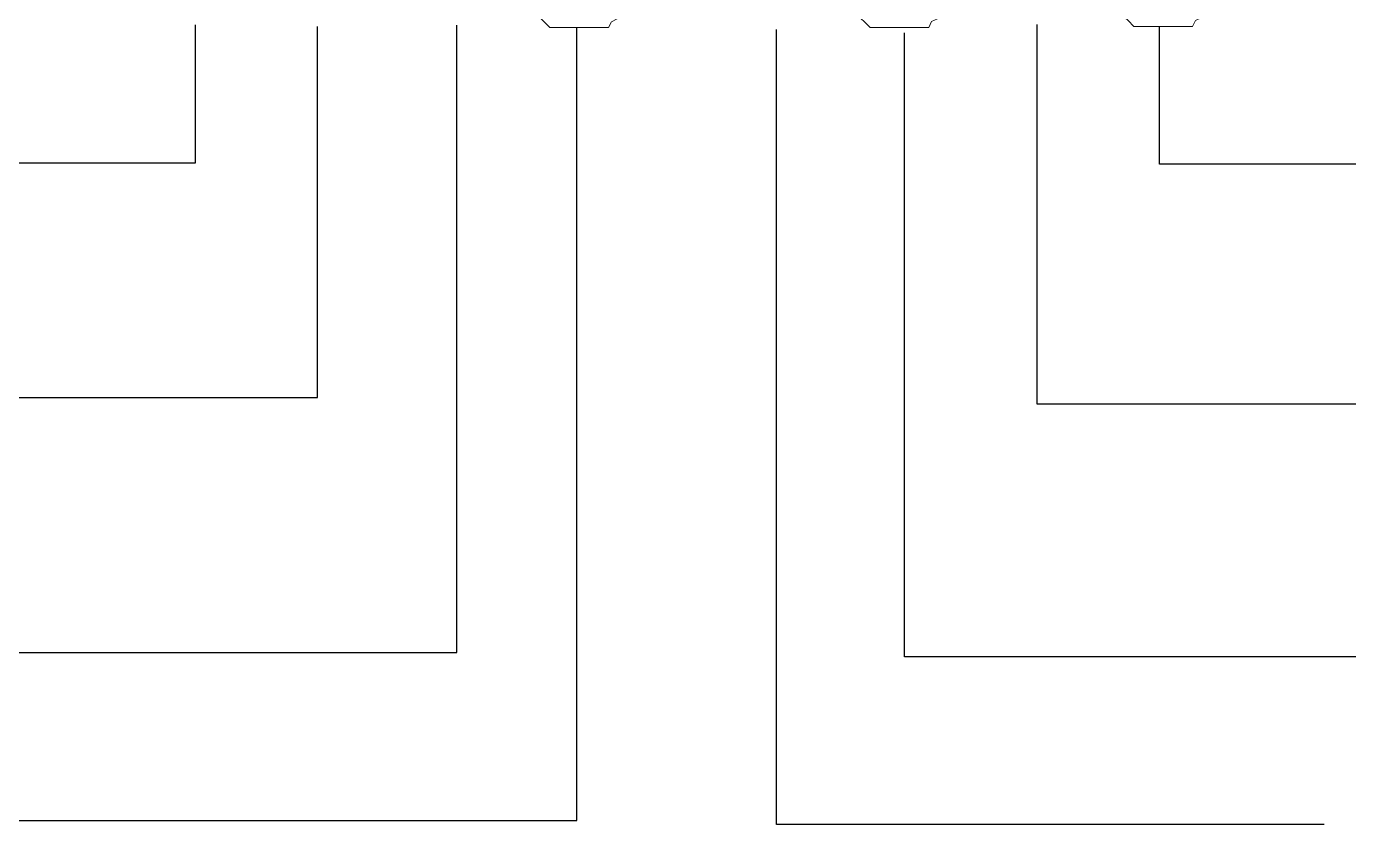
# Model space of a CAD drawing. Header units: millimetres. Extents: x 3165 to 8716, y -1118 to 2802.
# Drawn here: x 3828.4 to 3945, y 1518.8 to 1589.2 of the extents above; entities that cross this region are included whole.
import ezdxf

# ---------------------------------------------------------------- set-up
doc = ezdxf.new("R2010")
doc.units = ezdxf.units.MM
doc.layers.add('PDF_Geometry', color=7, linetype='Continuous', true_color=0x1f1916)

msp = doc.modelspace()

# ---------------------------------------------------------------- linework, layer by layer
for p, q in [((3843.29, 1577.18), (3843.29, 1589.34)), ((3854.03, 1556.48), (3854.03, 1589.2)), ((3866.34, 1533.99), (3866.34, 1589.31)), ((3876.92, 1519.19), (3876.92, 1589.1)), ((3894.52, 1518.83), (3894.52, 1588.94)), ((3905.84, 1533.61), (3905.84, 1588.63)), ((3917.52, 1555.89), (3917.52, 1589.37)), ((3928.32, 1577.07), (3928.32, 1589.2)), ((3517.76, 1577.18), (3843.29, 1577.18)), ((4205.92, 1577.07), (3928.32, 1577.07)), ((3561.74, 1556.48), (3854.03, 1556.48)), ((4161.94, 1555.89), (3917.52, 1555.89)), ((3736.64, 1533.99), (3866.34, 1533.99)), ((3986.63, 1533.61), (3905.84, 1533.61)), ((3780.65, 1519.19), (3876.92, 1519.19)), ((3942.86, 1518.83), (3894.52, 1518.83))]:
    msp.add_line(p, q)
at = {"layer": 'PDF_Geometry', "color": 0, "lineweight": 15}
for points in [[(3875.07, 1594.01), (3873, 1594.01), (3873, 1590.9), (3873.78, 1590.65), (3873.78, 1589.87), (3874.03, 1589.61), (3874.55, 1589.1), (3875.07, 1589.1), (3878.94, 1589.1), (3879.72, 1589.1), (3879.98, 1589.61), (3880.49, 1589.87), (3880.49, 1590.65), (3881.01, 1590.9), (3880.75, 1590.65), (3879.46, 1590.65), (3879.2, 1590.9), (3879.2, 1594.01), (3878.94, 1594.01)], [(3903.3, 1594.02), (3901.24, 1594.02), (3901.24, 1590.92), (3902.01, 1590.66), (3902.01, 1589.89), (3902.27, 1589.63), (3902.79, 1589.11), (3903.3, 1589.11), (3907.18, 1589.11), (3907.96, 1589.11), (3908.21, 1589.63), (3908.73, 1589.89), (3908.73, 1590.66), (3909.25, 1590.92), (3908.99, 1590.66), (3907.7, 1590.66), (3907.44, 1590.92), (3907.44, 1594.02), (3907.18, 1594.02)], [(3926.58, 1594.11), (3924.52, 1594.11), (3924.52, 1591.01), (3925.29, 1590.75), (3925.29, 1589.98), (3925.55, 1589.72), (3926.07, 1589.2), (3926.58, 1589.2), (3930.46, 1589.2), (3931.24, 1589.2), (3931.49, 1589.72), (3932.01, 1589.98), (3932.01, 1590.75), (3932.53, 1591.01), (3932.27, 1590.75), (3930.98, 1590.75), (3930.72, 1591.01), (3930.72, 1594.11), (3930.46, 1594.11)]]:
    msp.add_lwpolyline(points, dxfattribs=at)

doc.saveas('drawing.dxf')
